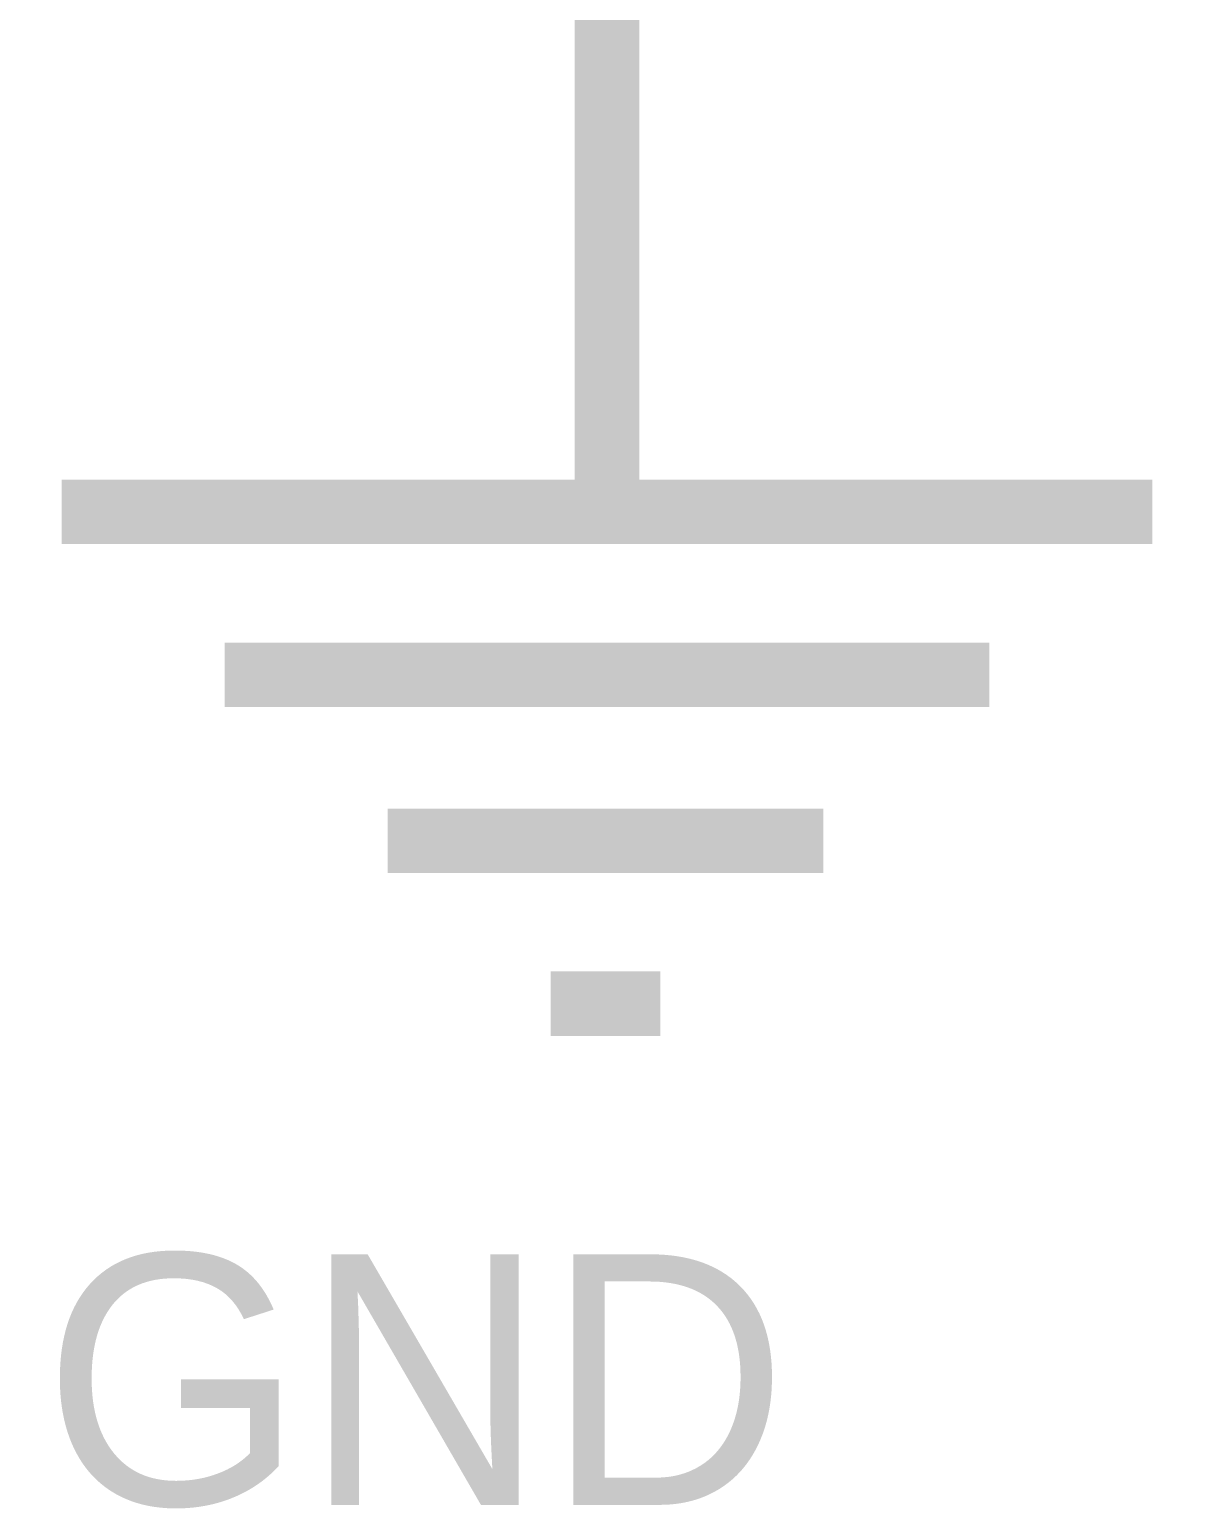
# Model space of a CAD drawing. Header units: inches. Extents: x 0 to 31.5, y 0 to 22.3.
# Drawn here: x 12.8952 to 13.1068, y 17.1171 to 17.3882 of the extents above; entities that cross this region are included whole.
import ezdxf

# ---------------------------------------------------------------- set-up
doc = ezdxf.new("R2010")
doc.units = ezdxf.units.IN
doc.header["$MEASUREMENT"] = 0
doc.layers.add('Sheet', color=255, linetype='Continuous')

msp = doc.modelspace()

# ---------------------------------------------------------------- linework, layer by layer
at = {"layer": 'Sheet'}
for points in [[(13.00098, 17.39977, 0.0118, 0.0118, 0), (13.00098, 17.29984, 0.0118, 0.0118, 0)], [(12.90108, 17.29984, 0.0118, 0.0118, 0), (13.10089, 17.29984, 0.0118, 0.0118, 0)], [(12.93094, 17.26998, 0.0118, 0.0118, 0), (13.07103, 17.26998, 0.0118, 0.0118, 0)], [(12.96079, 17.23954, 0.0118, 0.0118, 0), (13.0406, 17.23954, 0.0118, 0.0118, 0)], [(12.99065, 17.20968, 0.0118, 0.0118, 0), (13.01074, 17.20968, 0.0118, 0.0118, 0)]]:
    msp.add_lwpolyline(points, format="xyseb", dxfattribs=at)

# ---------------------------------------------------------------- texts
msp.add_text('GND', height=0.045941, dxfattribs=at).set_placement((12.89764, 17.1178))

doc.saveas('drawing.dxf')
